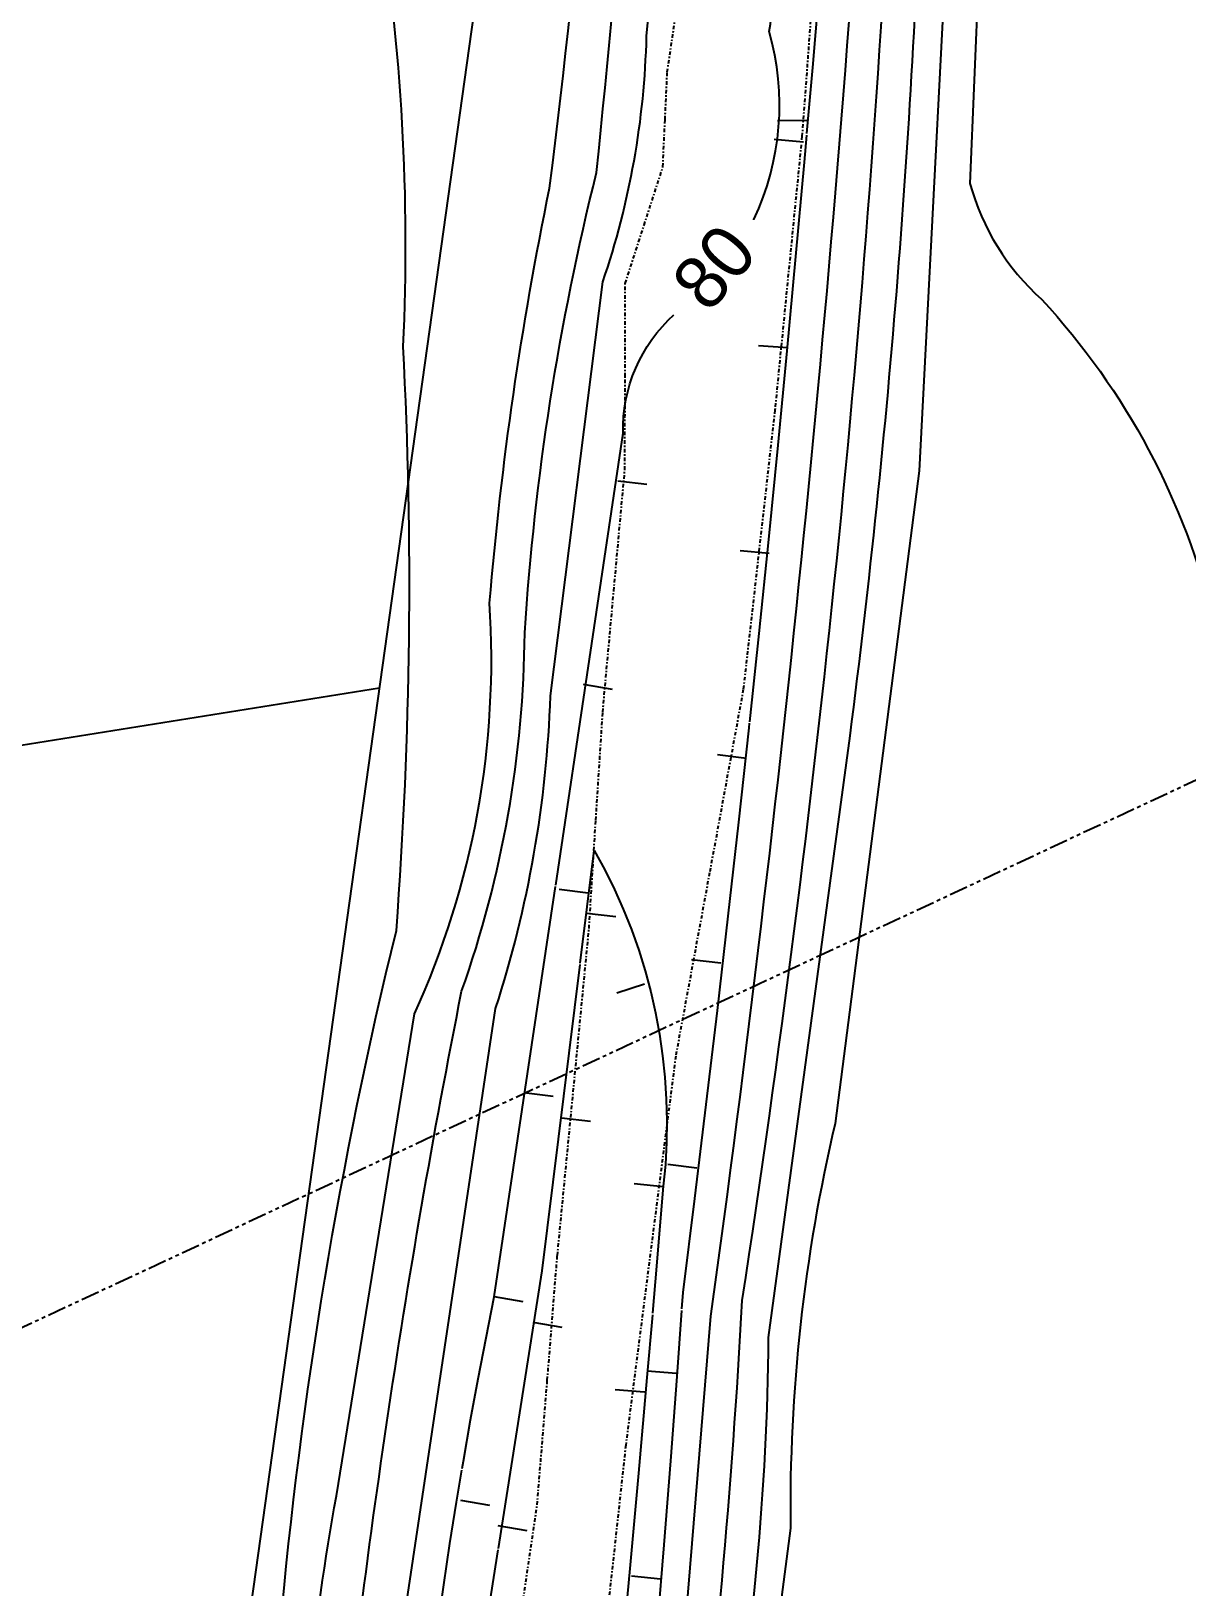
# Model space of a CAD drawing. Header units: feet. Extents: x 1023941 to 1026768, y 90264 to 94497.
# Drawn here: x 1025033.8 to 1025112.2, y 92323.5 to 92429.1 of the extents above; entities that cross this region are included whole.
import ezdxf
from ezdxf.enums import TextEntityAlignment as Align

# ---------------------------------------------------------------- set-up
doc = ezdxf.new("R2010")
doc.units = ezdxf.units.FT
doc.header["$MEASUREMENT"] = 0
for name, pattern in [('DASHDOT2', [0.5, 0.25, -0.11875, 0.0125, -0.11875]), ('LTP702', [40, 40, 0]), ('LTP706', [40, 40, 0]), ('MATCH', [2.5, 1.25, -0.25, 0.25, -0.25, 0.25, -0.25])]:
    doc.linetypes.add(name, pattern=pattern)
for name, color, linetype in [('ANNOTATE', 10, 'Continuous'), ('CF-DEP_INDX', 11, 'LTP702'), ('CF-DEP_INT', 9, 'LTP706'), ('CF-INDEX', 11, 'Continuous'), ('CF-INTERMED', 9, 'Continuous'), ('DITCH', 9, 'DASHDOT2'), ('E1ABL', 4, 'Continuous'), ('E2BDL', 5, 'Continuous'), ('P2MLL', 5, 'MATCH')]:
    doc.layers.add(name, color=color, linetype=linetype)

# ---------------------------------------------------------------- blocks, each defined once
blk = doc.blocks.new('DEPRESS')
blk.add_line((0.005859, -0.996094), (0.001953, -0.001953))
blk = doc.blocks.new('DEPRESS2')
blk.add_line((0.005859, -0.996094), (0.001953, -0.001953))

msp = doc.modelspace()

# ---------------------------------------------------------------- linework, layer by layer
at = {"layer": 'CF-DEP_INDX', "elevation": 80, "flags": 128}
for points in [[(1025108.53, 92532.29), (1025115.55, 92538.26, -0.084338291), (1025128.06, 92545.92), (1025128.67, 92544.5), (1025126.24, 92537.93), (1025124.54, 92536.16, 0.152263439), (1025105.23, 92516.55, 0.103426183), (1025095.21, 92493.95, 0.060848827), (1025088.37, 92445.83, -0.012393174), (1025078.02, 92343.5, -0.017206819), (1025068.64, 92252.52, 0.031016582), (1025069.09, 92193.47, 0.140247407), (1025090.18, 92137.41), (1025097.93, 92125.93, 0.042213731), (1025116.21, 92100.19, 0.043640024), (1025129.76, 92082.08), (1025155.27, 92049.61, 0.031912339), (1025199.47, 91984.99, -0.014642587), (1025236.6, 91927.1, 0.12957048), (1025246.16, 91917.46, -0.031828218), (1025265.49, 91887.13), (1025267.36, 91884.1)], [(1025082.84, 92416.29), (1025082.84, 92416.3, 0.182409753), (1025083.89, 92429.06, 0.151190385), (1025082.87, 92436.76), (1025080.41, 92443.07), (1025079.42, 92444.34, 0.063877588), (1025081.7, 92467.41, -0.034300376), (1025088.87, 92505.02, -0.091492544), (1025104.99, 92529.01)], [(1025172.24, 91969.33), (1025164.24, 91982.35, 0.014433544), (1025137.99, 92027.27, -0.018441412), (1025098.14, 92087.4, 0.041128029), (1025069.74, 92124.33, -0.04998092), (1025053.12, 92150.21, -0.108943305), (1025044.98, 92187.34, -0.074646995), (1025044.96, 92204.92, 0.021478391), (1025049.19, 92244.14, -0.076454428), (1025050.28, 92253.24, 0.048658012), (1025057.15, 92289.36), (1025059.03, 92298.35, -0.032509537), (1025065.23, 92343.2), (1025073.97, 92401.8, -0.217728642), (1025077.44, 92409.86)]]:
    msp.add_lwpolyline(points, format="xyb", dxfattribs=at)
at = {"layer": 'CF-DEP_INT', "elevation": 79, "flags": 128}
msp.add_lwpolyline([(1025226.6, 91938.13, 0.046663955), (1025239.04, 91919.83, -0.097641293), (1025246.59, 91908.54, 0.033077216), (1025280.02, 91856.62, -0.079840252), (1025299.76, 91827.14), (1025318.32, 91789.48, -0.017792185), (1025340.05, 91753.59, -0.040370994), (1025350.71, 91731.85, 0.047819829), (1025368.72, 91700.57), (1025386.73, 91667.22, 0.03071599), (1025408.31, 91626.46), (1025420.56, 91603.68, 0.162239228), (1025454.38, 91573.01), (1025465.93, 91566.29, 0.044286853), (1025497.75, 91550.07, -0.046558089), (1025539.32, 91524.96), (1025559.65, 91496.14), (1025563.05, 91491.51, -0.10873067), (1025566.08, 91483.19), (1025566.58, 91479.24), (1025567.95, 91470.2), (1025566.87, 91466.32, -0.187221478), (1025556.1, 91453.09), (1025545.15, 91445.27), (1025537.47, 91440.3, 0.101535816), (1025525.39, 91426.99, -0.056795732), (1025515.93, 91416.6, -0.281175852), (1025507.16, 91415.26, -0.15490782), (1025489.26, 91428.8, -0.067342726), (1025470.12, 91453.92, 0.019994451), (1025448.16, 91487.16, -0.077865959), (1025440.63, 91502.47, 0.070182951), (1025428.96, 91529, -0.188566554), (1025424.88, 91534.14, -0.020473449), (1025410.54, 91576.96, 0.044106916), (1025400.84, 91597.33, 0.030134069), (1025371.04, 91656.57), (1025366.14, 91664.11, 0.200072641), (1025350.48, 91672.15, -0.022425091), (1025274.89, 91684.11), (1025238.92, 91690.2), (1025236.04, 91690.72, -0.44562906), (1025233.23, 91706.62, -0.123450583), (1025250.25, 91705.88, 0.014620044), (1025339.78, 91690.37), (1025344.45, 91689.66, 0.245697808), (1025348.37, 91690.31), (1025348.95, 91691.48, 0.081186144), (1025339.9, 91708.1, -0.010236206), (1025285.27, 91800.29, 0.021282168), (1025232.86, 91879.74, -0.012985979), (1025187.66, 91950.79), (1025168.39, 91980.03, 0.021839504), (1025137.16, 92033.06, -0.024409829), (1025096.88, 92093.44, 0.039389275), (1025074.98, 92121.81, -0.095258151), (1025051.47, 92161.72, -0.078363737), (1025047.48, 92186.45, -0.092662355), (1025048.73, 92213.72, 0.022829728), (1025052.17, 92248.88, 0.047475911), (1025060.13, 92292.21), (1025068.49, 92344.97), (1025072.01, 92373.49, -0.159921887), (1025076.7, 92350.71, -0.008828759), (1025066.22, 92247.1, 0.030016614), (1025067.3, 92189.81, 0.134363077), (1025083.64, 92142.88), (1025106.15, 92109.61, -0.038819635), (1025122.59, 92086.16, -0.062628467), (1025140.02, 92065.2, 0.047832643), (1025148.96, 92054.46, -0.078556018), (1025153.9, 92047.83, 0.031310777), (1025180.85, 92006.5), (1025204.4, 91973.49), (1025226.6, 91938.13)], format="xyb", close=True, dxfattribs=at)
at = {"layer": 'CF-INDEX', "elevation": 85, "flags": 128}
msp.add_lwpolyline([(1025141.55, 92532.15, 0.087945728), (1025118.42, 92516.47, 0.14274584), (1025103.39518, 92486.31495, 0.059832925), (1025098.96981, 92453.81501), (1025097.51, 92418.75, 0.144828021), (1025102.37, 92410.89, -0.129125232), (1025114.06, 92388.96), (1025116.31461, 92383.4818, -0.110766934), (1025118.48, 92375.62), (1025118.37104, 92374.33231, 0.297301439), (1025120.19, 92372.03, -0.064476818), (1025132.8, 92384.09)], format="xyb", dxfattribs=at)
at = {"layer": 'CF-INTERMED', "flags": 128}
for points, elevation in [([(1025184.33, 92563.36, -0.05470483), (1025159.97618, 92550.51226, 0.046012024), (1025120.32135, 92529.04478, 0.117538934), (1025105.93, 92513.74, 0.112114998), (1025097.01632, 92493.04806, 0.062956581), (1025090.54962, 92448.05003, -0.018716388), (1025079.90708, 92341.89056), (1025076.07115, 92295.36016, -0.024625606), (1025071.28, 92258.45, 0.04224282), (1025071.68115, 92188.14262, 0.120047262), (1025093.84166, 92136.55986, 0.036783247), (1025120.46, 92097.84), (1025148.20668, 92061.23226, -0.057936911), (1025163.1, 92040.67, 0.01694825), (1025208.96219, 91976.04519), (1025239.90745, 91926.87177, 0.113189708), (1025246.5344, 91920.02332, -0.035756193), (1025270.04, 91883.61, -0.01376038)], 81), ([(1025197.82, 92564.25), (1025194.95, 92560.42, -0.164338656), (1025187.54434, 92555.38024, -0.059508512), (1025148.64433, 92537.55795, 0.113210023), (1025114.70206, 92515.65938, 0.114658846), (1025102.85, 92491.87, 0.068006131), (1025096.52484, 92446.76501), (1025094.07, 92399.26), (1025088.36, 92354.97, 0.06070525), (1025085.33, 92327.51), (1025082.63, 92306.88, -0.070060172), (1025078.13911, 92263.65611, 0.048128602), (1025077.2, 92200.84, 0.11410594)], 84), ([(1025185.76, 92560.67, -0.034328726), (1025149.62798, 92542.9499, 0.076704082), (1025115.91976, 92522.88934, 0.149050528), (1025097.99917, 92489.46177, 0.053783616), (1025092.27839, 92443.57978, -0.02561411), (1025082.03436, 92342.96631, -0.017830017), (1025078.62, 92305.07, -0.048805865), (1025074.21, 92264.7, 0.05638441), (1025074.16, 92186.07, 0.0999704), (1025089.78461, 92147.64477), (1025110.32, 92114.31, -0.016338206), (1025145.66, 92067.77, -0.040824165), (1025175.24, 92026.21, 0.014341667), (1025210.88905, 91977.8861), (1025242.00115, 91928.41115, 0.070199569), (1025248.06807, 91921.39856, -0.011143033), (1025289.95762, 91855.94866, 0.02021109)], 82), ([(1025187.18, 92558.2, -0.049260492), (1025149.03829, 92540.22549, 0.098067664), (1025114.48051, 92518.52965, 0.129622194), (1025099.61, 92487.8, 0.052666723), (1025094.30108, 92443.66492, -0.024636212), (1025089.35, 92381.28), (1025083.82752, 92340.45057, -0.041435554), (1025080.96, 92309.63, -0.053373291), (1025075.64, 92261.13, 0.052694187), (1025076.38022, 92185.43974, 0.085891259), (1025094.65984, 92144.39491), (1025110.47, 92117.66, -0.018123356), (1025149.17175, 92066.42822, -0.041493773), (1025175.66833, 92029.57391, 0.01385985), (1025213.85731, 91978.17519), (1025243.72, 91930.57, -0.027645783), (1025274.76, 91883.59, -0.035731063)], 83), ([(1025217.03, 91878.76, 0.025021121), (1025190.5, 91919.99, -0.010030536), (1025158.46, 91971.14), (1025138.44, 92007.53, 0.025124988), (1025122.66, 92031.71), (1025087.93744, 92087.83086, -0.014787294), (1025055.83, 92127.32), (1025044.24976, 92138.77292), (1025024.98, 92151.93, -0.346627858), (1025024.2, 92158.58, 0.094574415), (1025031.24, 92181.4), (1025034.75, 92197.62, -0.048620575), (1025048.14, 92293.86), (1025050.5, 92300.03, -0.111949176), (1025050.68114, 92320.42987, -0.037853653), (1025058.58554, 92368.07057, 0.031848776), (1025059.04997, 92407.68007, 0.051982555), (1025057.35, 92437.87, -0.19021686), (1025059.43099, 92448.16181), (1025068.96, 92469.29, 0.066409957), (1025073.95137, 92491.14851, -0.161924248), (1025081.56, 92506.81)], 84), ([(1025202.953, 91906.59715, -0.014405703), (1025159.95273, 91973.8938), (1025140.41733, 92009.14625), (1025117.06779, 92045.1236), (1025089.57257, 92089.20094, -0.011616875), (1025050.99071, 92137.55395), (1025044.12, 92149.98, -0.120221443), (1025040.37378, 92164.06484), (1025037.04544, 92193.60286, -0.026731792), (1025043.64796, 92258.92651), (1025049.12996, 92287.57176, -0.065616079), (1025051.74921, 92296.51876, 0.192255795), (1025052.03681, 92303.28572, -0.043650119), (1025054.52, 92329.72), (1025059.81, 92362.41, 0.124177096), (1025064.91, 92390.28, -0.029622937), (1025068.9819, 92418.43887, 0.02209862), (1025073.03185, 92467.2958), (1025076.55727, 92489.67212, -0.059918294), (1025079.48, 92499.59), (1025080.63, 92501.54)], 83), ([(1025221.14, 91882.51), (1025188.3904, 91933.49024), (1025162.01162, 91975.53816, 0.028284504), (1025148.17137, 91999.83535, 0.03867216), (1025125.23, 92036.95), (1025091.33733, 92090.22514), (1025060.51, 92128.78, -0.067907493), (1025044.05816, 92156.87823, -0.039439338), (1025039.41254, 92197.85676), (1025044.87186, 92251.84551, 0.0157027), (1025052.59, 92292.05, 0.149898292), (1025054.3068, 92305.18676, -0.024498942), (1025063.01558, 92363.94983, 0.083190099), (1025067.29803, 92388.2592, -0.044837999), (1025072.16849, 92419.49043, 0.013176541), (1025075.73764, 92465.56091, -0.02858326), (1025081.26297, 92497.23831), (1025082.79, 92500.79)], 82), ([(1025225.83, 91880.36), (1025185.01, 91944.43), (1025164.07055, 91977.17748), (1025148.77, 92004.01, 0.040012208), (1025127.55744, 92037.90831, -0.012684626), (1025092.40457, 92092.46224, 0.015081924), (1025066.24917, 92124.99546, -0.059589362), (1025047.71, 92155.17, -0.083128598), (1025042.19509, 92202.87149, 0.01553592), (1025047.01912, 92250.33351, 0.027186645), (1025055.33556, 92292.72106, 0.122226428), (1025056.71, 92305.33), (1025065.3236, 92362.77322, 0.069427486), (1025069.04326, 92383.97593), (1025072.59323, 92412.06352, 0.076544752), (1025075.56398, 92428.73935), (1025077.37611, 92447.19774), (1025079.01, 92468.72, -0.021441291), (1025084.81, 92500.23)], 81)]:
    msp.add_lwpolyline(points, format="xyb", dxfattribs=dict(at, elevation=elevation))
at = {"layer": 'DITCH'}
for points in [[(1025087.69, 92443.27, 0), (1025086.11, 92421.96, 0), (1025084.27, 92403.36, 0), (1025082.13, 92384.42, 0), (1025079.84, 92371.98, 0), (1025077.54, 92359.54, 0), (1025074.15, 92333.14, 0), (1025072.46, 92317.71, 0), (1025070.76, 92302.27, 0), (1025067.77, 92276.26, 0), (1025065.52, 92263.44, 0), (1025063.27, 92250.61, 0), (1025061.63, 92221.13, 0), (1025062.55, 92194.57, 0)], [(1025066.86, 92320.39, 0), (1025068.14, 92329.09, 0), (1025068.83, 92337.55, 0), (1025069.51, 92346.01, 0), (1025070.59, 92357.11, 0), (1025071.66, 92368.21, 0), (1025072.12, 92375.55, 0), (1025072.59, 92382.88, 0), (1025073.34, 92391.1, 0), (1025074.09, 92399.32, 0), (1025074.11, 92405.64, 0), (1025074.12, 92411.97, 0), (1025075.4, 92415.92, 0), (1025076.67, 92419.87, 0), (1025076.82, 92423.09, 0), (1025076.97, 92426.31, 0), (1025077.47, 92429.67, 0)]]:
    msp.add_polyline3d(points, dxfattribs=at)
at = {"layer": 'E1ABL'}
msp.add_line((1025057.44942, 92384.50971), (1024863.54236, 92353.44272), dxfattribs=at)
at = {"layer": 'E2BDL'}
msp.add_line((1025026.94374, 92166.63497), (1025089.34171, 92612.28785), dxfattribs=at)
at = {"layer": 'P2MLL'}
msp.add_line((1024658.86767, 92166.58535), (1026148.60715, 92861.26227), dxfattribs=at)

# ---------------------------------------------------------------- block references
at = {"layer": 'CF-DEP_INDX', "yscale": 2, "zscale": 2}
for p, xscale, rotation in [((1025084.45, 92423, 80), 1.999999999997106, 90.45746099881865), ((1025086.21, 92421.58, 80), 1.99999999999575, 264.9926740011687), ((1025085.15, 92407.62, 80), 1.999999999997158, 265.7868659990933), ((1025073.61, 92398.54, 80), 1.999999999997318, 83.67750800052055), ((1025083.89, 92393.67, 80), 1.999999999997329, 264.347833000402), ((1025071.28, 92384.74, 80), 1.999999999990681, 80.16295300080007), ((1025082.36, 92379.76, 80), 2.000000000006688, 262.5055629995576), ((1025069.62, 92370.84, 80), 1.999999999999888, 82.96504299835495), ((1025080.6, 92365.87, 80), 2.000000000003447, 262.8476550000195), ((1025067.24, 92357.05, 80), 2.000000000004307, 82.28479199944393), ((1025078.99, 92351.97, 80), 2.000000000004102, 262.9402950004078), ((1025065.23, 92343.2, 80), 2.000000000013559, 80.48464899862846), ((1025077.59, 92338.04, 80), 1.999999999998326, 265.5437399987563), ((1025062.96, 92329.39, 80), 2.000000000001076, 79.72684300007217), ((1025076.52, 92324.08, 80), 2.000000000001668, 264.0637819988745)]:
    msp.add_blockref('DEPRESS', p, dxfattribs=dict(at, xscale=xscale, rotation=rotation))
at = {"layer": 'CF-DEP_INT', "yscale": 2, "zscale": 2}
for p, xscale, rotation in [((1025071.49, 92369.22, 79), 2.000000000002653, 83.25222599976868), ((1025075.43, 92364.45, 79), 1.999999999979704, 287.8843509985355), ((1025069.79, 92355.33, 79), 2.000000000013036, 83.15466399841951), ((1025076.7, 92350.71, 79), 1.999999999994932, 264.45662500035), ((1025067.87, 92341.46, 79), 1.999999999994292, 80.035185999908), ((1025075.42, 92336.77, 79), 2.000000000001816, 265.0263029994871), ((1025065.5, 92327.67, 79), 1.999999999991574, 79.7200830002483)]:
    msp.add_blockref('DEPRESS2', p, dxfattribs=dict(at, xscale=xscale, rotation=rotation))

# ---------------------------------------------------------------- texts
at = {"layer": 'ANNOTATE'}
msp.add_text('80', height=3.6, rotation=50.004405, dxfattribs=at).set_placement((1025080.14, 92413.08), align=Align.MIDDLE_CENTER)

doc.saveas('drawing.dxf')
